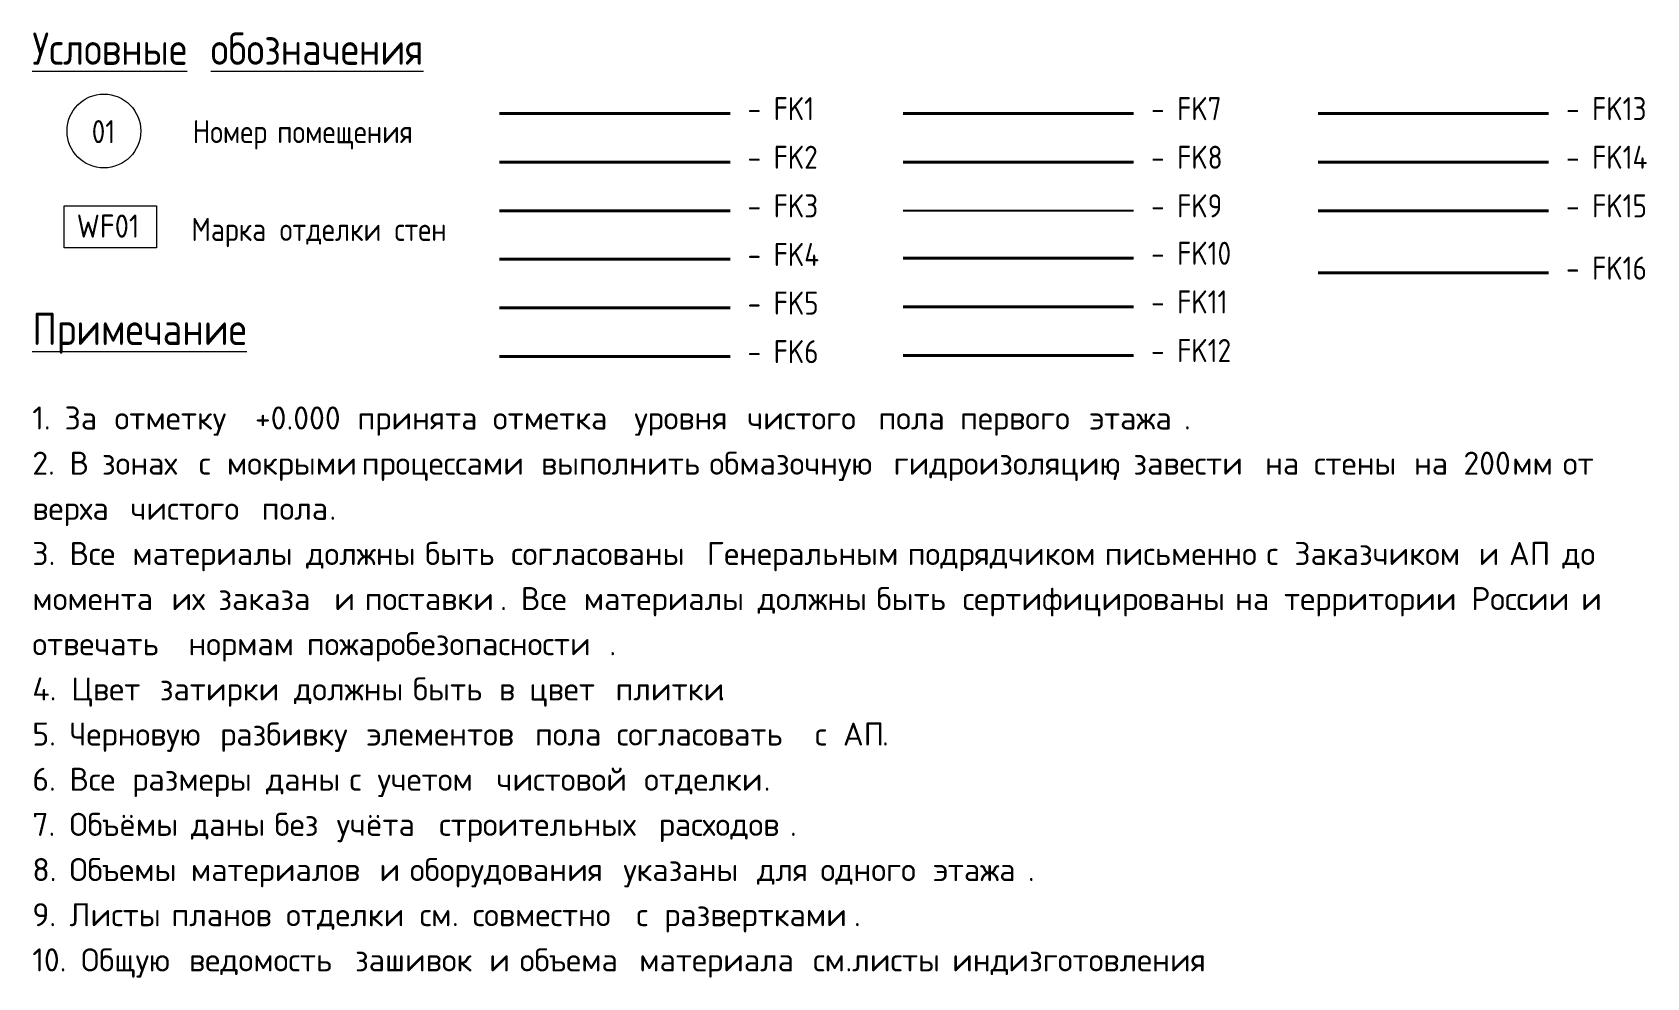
# Model space of a CAD drawing. Header units: millimetres. Extents: x 81469 to 279813, y -8553 to 29000.
# Drawn here: x 130436.3 to 130611.4, y 3562.1 to 3664.6 of the extents above; entities that cross this region are included whole.
import ezdxf

# ---------------------------------------------------------------- set-up
doc = ezdxf.new("R2010")
doc.units = ezdxf.units.MM
for name, color, linetype, lineweight in [('A-DETL', 7, 'Continuous', 9), ('A-DETL-17', 7, 'Continuous', 20), ('A-DETL-4', 7, 'Continuous', 40), ('G-ANNO-TEXT', 7, 'Continuous', 9)]:
    doc.layers.add(name, color=color, linetype=linetype, lineweight=lineweight)
for name, color, linetype, lineweight, true_color in [('A-DETL-10', 7, 'Continuous', 40, 0xff8f59), ('A-DETL-11', 7, 'Continuous', 40, 0x408080), ('A-DETL-12', 7, 'Continuous', 40, 0xc2dce7), ('A-DETL-13', 7, 'Continuous', 40, 0xe8ca86), ('A-DETL-14', 5, 'Continuous', 40, 0x0000ff), ('A-DETL-15', 7, 'Continuous', 40, 0xffd2ff), ('A-DETL-16', 7, 'Continuous', 40, 0xc89191), ('A-DETL-3', 7, 'Continuous', 40, 0x50fe6a), ('A-DETL-5', 7, 'Continuous', 40, 0x85be7e), ('A-DETL-6', 7, 'Continuous', 40, 0xede76b), ('A-DETL-7', 7, 'Continuous', 40, 0xd6bca3), ('A-DETL-8', 7, 'Continuous', 40, 0x7171ff), ('A-DETL-9', 7, 'Continuous', 40, 0xbdf0ee)]:
    doc.layers.add(name, color=color, linetype=linetype, lineweight=lineweight, true_color=true_color)
doc.styles.add('GOST Common_2', font='GOST_Common.ttf', dxfattribs={"width": 0.9, "height": 3.5})
doc.styles.add('GOST Common_3', font='GOST_Common.ttf', dxfattribs={"width": 0.9, "height": 2.5})
doc.styles.add('ISOCPEUR_1', font='isocpeur.ttf', dxfattribs={"width": 0.9, "height": 2.5})
doc.styles.add('ISOCPEUR_2', font='isocpeur.ttf', dxfattribs={"height": 2.5})

msp = doc.modelspace()

# ---------------------------------------------------------------- linework, layer by layer
at = {"layer": 'A-DETL'}
for p, q in [((130439.79, 3645.77), (130449.79, 3645.77)), ((130439.79, 3641.21), (130439.79, 3645.77)), ((130449.79, 3645.77), (130449.79, 3641.21)), ((130449.79, 3641.21), (130439.79, 3641.21))]:
    msp.add_line(p, q, dxfattribs=at)
msp.add_circle((130444.09, 3653.88), 4, dxfattribs=at)
at = {"layer": 'A-DETL-10'}
msp.add_line((130530.75, 3655.77), (130555.75, 3655.77), dxfattribs=at)
at = {"layer": 'A-DETL-11'}
msp.add_line((130530.75, 3650.5), (130555.75, 3650.5), dxfattribs=at)
at = {"layer": 'A-DETL-12'}
msp.add_line((130530.75, 3629.56), (130555.75, 3629.56), dxfattribs=at)
at = {"layer": 'A-DETL-13'}
msp.add_line((130530.75, 3634.83), (130555.75, 3634.83), dxfattribs=at)
at = {"layer": 'A-DETL-14'}
msp.add_line((130575.75, 3655.77), (130600.75, 3655.77), dxfattribs=at)
at = {"layer": 'A-DETL-15'}
msp.add_line((130575.75, 3650.5), (130600.75, 3650.5), dxfattribs=at)
at = {"layer": 'A-DETL-16'}
msp.add_line((130575.75, 3645.24), (130600.75, 3645.24), dxfattribs=at)
at = {"layer": 'A-DETL-17'}
for p, q in [((130530.75, 3645.31), (130555.75, 3645.31)), ((130530.75, 3645.24), (130555.75, 3645.24))]:
    msp.add_line(p, q, dxfattribs=at)
at = {"layer": 'A-DETL-3'}
msp.add_line((130487, 3639.97), (130512, 3639.97), dxfattribs=at)
at = {"layer": 'A-DETL-4'}
for p, q in [((130487, 3655.77), (130512, 3655.77)), ((130575.75, 3638.49), (130600.75, 3638.49))]:
    msp.add_line(p, q, dxfattribs=at)
at = {"layer": 'A-DETL-5'}
msp.add_line((130487, 3650.5), (130512, 3650.5), dxfattribs=at)
at = {"layer": 'A-DETL-6'}
msp.add_line((130487, 3645.24), (130512, 3645.24), dxfattribs=at)
at = {"layer": 'A-DETL-7'}
msp.add_line((130487, 3629.43), (130512, 3629.43), dxfattribs=at)
at = {"layer": 'A-DETL-8'}
msp.add_line((130487, 3634.7), (130512, 3634.7), dxfattribs=at)
at = {"layer": 'A-DETL-9'}
msp.add_line((130530.75, 3640.09), (130555.75, 3640.09), dxfattribs=at)

# ---------------------------------------------------------------- texts
at = {"layer": 'G-ANNO-TEXT', "attachment_point": 1}
for s, insert, char_height, width, style in [('\\LУсловные', (130436.33, 3664.55), 3.5, 22.1506, 'GOST Common_2'), ('\\L\\fGOST Common|b0|i0|c204|p34|;\\W.9;\\L ', (130454.6, 3664.55), 3.5, 1.2987, 'GOST Common_2'), ('\\Lобозначения', (130455.67, 3664.55), 3.5, 30.1595, 'GOST Common_2'), ('- FK1', (130513.89, 3657.55), 2.5, 8.3696, 'GOST Common_3'), ('- FK7', (130557.64, 3657.55), 2.5, 8.9468, 'GOST Common_3'), ('- FK13', (130602.64, 3657.55), 2.5, 10.3177, 'GOST Common_3'), ('01', (130442.77, 3655.06), 2.5, 3.319, 'GOST Common_3'), ('Номер', (130453.72, 3655.06), 2.5, 10.1734, 'GOST Common_3'), ('\\fGOST Common|b0|i0|c204|p34|;\\W.9; ', (130462.11, 3655.06), 2.5, 0.938, 'GOST Common_3'), ('помещения', (130462.88, 3655.06), 2.5, 18.543, 'GOST Common_3'), ('- FK2', (130513.89, 3652.28), 2.5, 8.9468, 'GOST Common_3'), ('- FK8', (130557.64, 3652.28), 2.5, 8.9468, 'GOST Common_3'), ('- FK14', (130602.64, 3652.28), 2.5, 10.5342, 'GOST Common_3'), ('- FK3', (130513.89, 3647.01), 2.5, 8.9468, 'GOST Common_3'), ('- FK9', (130557.64, 3647.01), 2.5, 8.9468, 'GOST Common_3'), ('- FK15', (130602.64, 3647.01), 2.5, 10.3177, 'GOST Common_3'), ('WF01', (130441.14, 3644.82), 2.5, 8.2975, 'ISOCPEUR_1'), ('Марка', (130453.58, 3644.46), 2.5, 10.6785, 'GOST Common_3'), ('\\fGOST Common|b0|i0|c204|p34|;\\W.9; ', (130462.39, 3644.46), 2.5, 0.938, 'GOST Common_3'), ('отделки', (130463.16, 3644.46), 2.5, 14.1418, 'GOST Common_3'), ('\\fGOST Common|b0|i0|c204|p34|;\\W.9; ', (130474.83, 3644.46), 2.5, 0.938, 'GOST Common_3'), ('стен', (130475.61, 3644.46), 2.5, 8.0089, 'GOST Common_3'), ('- FK4', (130513.89, 3641.74), 2.5, 9.1633, 'GOST Common_3'), ('- FK10', (130557.64, 3641.87), 2.5, 10.3177, 'GOST Common_3'), ('- FK16', (130602.64, 3640.26), 2.5, 10.3177, 'GOST Common_3'), ('- FK5', (130513.89, 3636.47), 2.5, 8.9468, 'GOST Common_3'), ('- FK11', (130557.64, 3636.6), 2.5, 9.7405, 'GOST Common_3'), ('\\LПримечание', (130436.33, 3634.18), 3.5, 28.5, 'GOST Common_2'), ('- FK6', (130513.89, 3631.21), 2.5, 8.9468, 'GOST Common_3'), ('- FK12', (130557.64, 3631.33), 2.5, 10.3177, 'GOST Common_3'), ('1. ', (130436.33, 3624.02), 2.5, 4.2489, 'ISOCPEUR_2'), ('За', (130439.83, 3624.02), 2.5, 4.73, 'ISOCPEUR_2'), ('\\fISOCPEUR|b0|i0|c204|p34|; ', (130443.73, 3624.02), 2.5, 1.8439, 'ISOCPEUR_2'), (' +0.000 ', (130458.88, 3624.02), 2.5, 15.3924, 'ISOCPEUR_2'), ('\\fISOCPEUR|b0|i0|c204|p34|; ', (130484.74, 3624.02), 2.5, 1.8439, 'ISOCPEUR_2'), ('\\fISOCPEUR|b0|i0|c204|p34|; ', (130500.09, 3624.02), 2.5, 1.8439, 'ISOCPEUR_2'), ('\\fISOCPEUR|b0|i0|c204|p34|; ', (130512.33, 3624.02), 2.5, 1.8439, 'ISOCPEUR_2'), ('\\fISOCPEUR|b0|i0|c204|p34|; ', (130526.55, 3624.02), 2.5, 1.8439, 'ISOCPEUR_2'), ('\\fISOCPEUR|b0|i0|c204|p34|; ', (130535.41, 3624.02), 2.5, 1.8439, 'ISOCPEUR_2'), ('\\fISOCPEUR|b0|i0|c204|p34|; ', (130549.43, 3624.02), 2.5, 1.8439, 'ISOCPEUR_2'), ('отметку', (130445.25, 3624.02), 2.5, 16.5148, 'ISOCPEUR_2'), ('принята', (130471.58, 3624.02), 2.5, 15.9536, 'ISOCPEUR_2'), ('отметка', (130486.27, 3624.02), 2.5, 16.7553, 'ISOCPEUR_2'), ('уровня', (130501.61, 3624.02), 2.5, 12.9873, 'ISOCPEUR_2'), ('чистого', (130513.85, 3624.02), 2.5, 15.3924, 'ISOCPEUR_2'), ('пола', (130528.07, 3624.02), 2.5, 8.8987, 'ISOCPEUR_2'), ('первого', (130536.93, 3624.02), 2.5, 15.1519, 'ISOCPEUR_2'), ('этажа', (130550.96, 3624.02), 2.5, 12.4262, 'ISOCPEUR_2'), ('\\fISOCPEUR|b0|i0|c204|p34|;.', (130561.21, 3624.02), 2.5, 0.8819, 'ISOCPEUR_2'), ('2. ', (130436.33, 3619.12), 2.5, 4.8903, 'ISOCPEUR_2'), ('\\fISOCPEUR|b0|i0|c204|p34|;В', (130440.36, 3619.12), 2.5, 2.4051, 'ISOCPEUR_2'), ('\\fISOCPEUR|b0|i0|c204|p34|; ', (130442.34, 3619.12), 2.5, 1.8439, 'ISOCPEUR_2'), ('зонах', (130443.87, 3619.12), 2.5, 10.903, 'ISOCPEUR_2'), ('\\fISOCPEUR|b0|i0|c204|p34|; ', (130452.86, 3619.12), 2.5, 1.8439, 'ISOCPEUR_2'), ('\\fISOCPEUR|b0|i0|c204|p34|; ', (130455.9, 3619.12), 2.5, 1.8439, 'ISOCPEUR_2'), ('\\fISOCPEUR|b0|i0|c204|p34|; ', (130470.52, 3619.12), 2.5, 1.8439, 'ISOCPEUR_2'), ('\\fISOCPEUR|b0|i0|c204|p34|; ', (130489.97, 3619.12), 2.5, 1.8439, 'ISOCPEUR_2'), ('\\fISOCPEUR|b0|i0|c204|p34|; ', (130508.23, 3619.12), 2.5, 1.8439, 'ISOCPEUR_2'), ('обмазочную', (130509.75, 3619.12), 2.5, 22.3671, 'ISOCPEUR_2'), ('\\fISOCPEUR|b0|i0|c204|p34|; ', (130528.2, 3619.12), 2.5, 1.8439, 'ISOCPEUR_2'), ('гидроизоляцию', (130529.72, 3619.12), 2.5, 28.6202, 'ISOCPEUR_2'), ('завести', (130555.72, 3619.12), 2.5, 15.4726, 'ISOCPEUR_2'), ('\\fISOCPEUR|b0|i0|c204|p34|; ', (130568.48, 3619.12), 2.5, 1.8439, 'ISOCPEUR_2'), ('\\fISOCPEUR|b0|i0|c204|p34|; ', (130573.78, 3619.12), 2.5, 1.8439, 'ISOCPEUR_2'), ('\\fISOCPEUR|b0|i0|c204|p34|; ', (130584.62, 3619.12), 2.5, 1.8439, 'ISOCPEUR_2'), (' 200', (130589.92, 3619.12), 2.5, 8.3375, 'ISOCPEUR_2'), ('\\fISOCPEUR|b0|i0|c204|p34|; ', (130600.76, 3619.12), 2.5, 1.8439, 'ISOCPEUR_2'), ('\\fISOCPEUR|b0|i0|c204|p34|; ', (130606.32, 3619.12), 2.5, 1.8439, 'ISOCPEUR_2'), ('\\fISOCPEUR|b0|i0|c204|p34|;с', (130454.38, 3619.12), 2.5, 1.8439, 'ISOCPEUR_2'), ('мокрыми', (130457.43, 3619.12), 2.5, 15.8734, 'ISOCPEUR_2'), ('процессами', (130472.04, 3619.12), 2.5, 21.7257, 'ISOCPEUR_2'), ('выполнить', (130491.49, 3619.12), 2.5, 20.2827, 'ISOCPEUR_2'), (', ', (130553.34, 3619.12), 2.5, 2.8861, 'ISOCPEUR_2'), ('на', (130570.01, 3619.12), 2.5, 4.5696, 'ISOCPEUR_2'), ('стены', (130575.3, 3619.12), 2.5, 11.3038, 'ISOCPEUR_2'), ('на', (130586.15, 3619.12), 2.5, 4.5696, 'ISOCPEUR_2'), ('мм', (130596.8, 3619.12), 2.5, 4.8101, 'ISOCPEUR_2'), ('от', (130602.29, 3619.12), 2.5, 4.8903, 'ISOCPEUR_2'), ('верха', (130436.33, 3614.23), 2.5, 11.0633, 'ISOCPEUR_2'), ('\\fISOCPEUR|b0|i0|c204|p34|; ', (130445.45, 3614.23), 2.5, 1.8439, 'ISOCPEUR_2'), ('чистого', (130446.97, 3614.23), 2.5, 15.3924, 'ISOCPEUR_2'), ('\\fISOCPEUR|b0|i0|c204|p34|; ', (130459.67, 3614.23), 2.5, 1.8439, 'ISOCPEUR_2'), ('пола', (130461.2, 3614.23), 2.5, 8.8987, 'ISOCPEUR_2'), ('\\fISOCPEUR|b0|i0|c204|p34|;.', (130468.54, 3614.23), 2.5, 0.8819, 'ISOCPEUR_2'), ('3. ', (130436.33, 3609.33), 2.5, 4.8903, 'ISOCPEUR_2'), ('Все', (130440.36, 3609.33), 2.5, 6.4135, 'ISOCPEUR_2'), ('\\fISOCPEUR|b0|i0|c204|p34|; ', (130445.65, 3609.33), 2.5, 1.8439, 'ISOCPEUR_2'), ('материалы', (130447.17, 3609.33), 2.5, 21.0042, 'ISOCPEUR_2'), ('\\fISOCPEUR|b0|i0|c204|p34|; ', (130464.5, 3609.33), 2.5, 1.8439, 'ISOCPEUR_2'), ('должны', (130466.02, 3609.33), 2.5, 13.789, 'ISOCPEUR_2'), ('\\fISOCPEUR|b0|i0|c204|p34|; ', (130477.4, 3609.33), 2.5, 1.8439, 'ISOCPEUR_2'), ('быть', (130478.92, 3609.33), 2.5, 9.4599, 'ISOCPEUR_2'), ('\\fISOCPEUR|b0|i0|c204|p34|; ', (130486.73, 3609.33), 2.5, 1.8439, 'ISOCPEUR_2'), ('согласованы', (130488.25, 3609.33), 2.5, 23.8903, 'ISOCPEUR_2'), ('\\fISOCPEUR|b0|i0|c204|p34|; ', (130507.96, 3609.33), 2.5, 1.8439, 'ISOCPEUR_2'), ('Генеральным', (130509.48, 3609.33), 2.5, 24.5316, 'ISOCPEUR_2'), ('\\fISOCPEUR|b0|i0|c204|p34|; ', (130529.72, 3609.33), 2.5, 1.8439, 'ISOCPEUR_2'), ('подрядчиком', (130531.24, 3609.33), 2.5, 24.0506, 'ISOCPEUR_2'), ('\\fISOCPEUR|b0|i0|c204|p34|; ', (130551.09, 3609.33), 2.5, 1.8439, 'ISOCPEUR_2'), ('письменно', (130552.61, 3609.33), 2.5, 19.4008, 'ISOCPEUR_2'), ('\\fISOCPEUR|b0|i0|c204|p34|; ', (130568.62, 3609.33), 2.5, 1.8439, 'ISOCPEUR_2'), ('\\fISOCPEUR|b0|i0|c204|p34|;с', (130570.14, 3609.33), 2.5, 1.8439, 'ISOCPEUR_2'), ('\\fISOCPEUR|b0|i0|c204|p34|; ', (130571.66, 3609.33), 2.5, 1.8439, 'ISOCPEUR_2'), ('Заказчиком', (130573.18, 3609.33), 2.5, 22.3671, 'ISOCPEUR_2'), ('\\fISOCPEUR|b0|i0|c204|p34|; ', (130591.64, 3609.33), 2.5, 1.8439, 'ISOCPEUR_2'), ('\\fISOCPEUR|b0|i0|c204|p34|;и', (130593.16, 3609.33), 2.5, 2.1646, 'ISOCPEUR_2'), ('\\fISOCPEUR|b0|i0|c204|p34|; ', (130594.94, 3609.33), 2.5, 1.8439, 'ISOCPEUR_2'), ('АП', (130596.46, 3609.33), 2.5, 5.1308, 'ISOCPEUR_2'), ('\\fISOCPEUR|b0|i0|c204|p34|; ', (130600.7, 3609.33), 2.5, 1.8439, 'ISOCPEUR_2'), ('до', (130602.22, 3609.33), 2.5, 4.3291, 'ISOCPEUR_2'), ('\\fISOCPEUR|b0|i0|c204|p34|; ', (130605.79, 3609.33), 2.5, 1.8439, 'ISOCPEUR_2'), ('момента', (130436.33, 3604.44), 2.5, 16.4346, 'ISOCPEUR_2'), ('\\fISOCPEUR|b0|i0|c204|p34|; ', (130449.89, 3604.44), 2.5, 1.8439, 'ISOCPEUR_2'), ('их', (130451.41, 3604.44), 2.5, 4.3291, 'ISOCPEUR_2'), ('\\fISOCPEUR|b0|i0|c204|p34|; ', (130454.98, 3604.44), 2.5, 1.8439, 'ISOCPEUR_2'), ('заказа', (130456.5, 3604.44), 2.5, 13.3882, 'ISOCPEUR_2'), ('\\fISOCPEUR|b0|i0|c204|p34|; ', (130467.55, 3604.44), 2.5, 1.8439, 'ISOCPEUR_2'), ('\\fISOCPEUR|b0|i0|c204|p34|;и', (130469.07, 3604.44), 2.5, 2.1646, 'ISOCPEUR_2'), ('\\fISOCPEUR|b0|i0|c204|p34|; ', (130470.85, 3604.44), 2.5, 1.8439, 'ISOCPEUR_2'), ('поставки', (130472.37, 3604.44), 2.5, 17.7975, 'ISOCPEUR_2'), ('Все', (130489.31, 3604.44), 2.5, 6.4135, 'ISOCPEUR_2'), ('\\fISOCPEUR|b0|i0|c204|p34|; ', (130494.6, 3604.44), 2.5, 1.8439, 'ISOCPEUR_2'), ('материалы', (130496.12, 3604.44), 2.5, 21.0042, 'ISOCPEUR_2'), ('\\fISOCPEUR|b0|i0|c204|p34|; ', (130513.45, 3604.44), 2.5, 1.8439, 'ISOCPEUR_2'), ('должны', (130514.97, 3604.44), 2.5, 13.789, 'ISOCPEUR_2'), ('\\fISOCPEUR|b0|i0|c204|p34|; ', (130526.35, 3604.44), 2.5, 1.8439, 'ISOCPEUR_2'), ('быть', (130527.87, 3604.44), 2.5, 9.4599, 'ISOCPEUR_2'), ('\\fISOCPEUR|b0|i0|c204|p34|; ', (130535.68, 3604.44), 2.5, 1.8439, 'ISOCPEUR_2'), ('сертифицированы', (130537.2, 3604.44), 2.5, 33.9915, 'ISOCPEUR_2'), ('\\fISOCPEUR|b0|i0|c204|p34|; ', (130565.24, 3604.44), 2.5, 1.8439, 'ISOCPEUR_2'), ('на', (130566.76, 3604.44), 2.5, 4.5696, 'ISOCPEUR_2'), ('\\fISOCPEUR|b0|i0|c204|p34|; ', (130570.54, 3604.44), 2.5, 1.8439, 'ISOCPEUR_2'), ('территории', (130572.06, 3604.44), 2.5, 22.7679, 'ISOCPEUR_2'), ('\\fISOCPEUR|b0|i0|c204|p34|; ', (130590.84, 3604.44), 2.5, 1.8439, 'ISOCPEUR_2'), ('России', (130592.36, 3604.44), 2.5, 12.5865, 'ISOCPEUR_2'), ('\\fISOCPEUR|b0|i0|c204|p34|; ', (130602.75, 3604.44), 2.5, 1.8439, 'ISOCPEUR_2'), ('\\fISOCPEUR|b0|i0|c204|p34|;и', (130604.27, 3604.44), 2.5, 2.1646, 'ISOCPEUR_2'), ('\\fISOCPEUR|b0|i0|c204|p34|; ', (130606.06, 3604.44), 2.5, 1.8439, 'ISOCPEUR_2'), ('. ', (130487.06, 3604.44), 2.5, 2.7257, 'ISOCPEUR_2'), ('\\fISOCPEUR|b0|i0|c204|p34|; ', (130451.74, 3599.55), 2.5, 1.8439, 'ISOCPEUR_2'), ('\\fISOCPEUR|b0|i0|c204|p34|; ', (130464.57, 3599.55), 2.5, 1.8439, 'ISOCPEUR_2'), ('пожаробезопасности', (130466.09, 3599.55), 2.5, 39.7637, 'ISOCPEUR_2'), ('отвечать', (130436.33, 3599.55), 2.5, 18.6793, 'ISOCPEUR_2'), ('нормам', (130453.26, 3599.55), 2.5, 13.7089, 'ISOCPEUR_2'), ('\\fISOCPEUR|b0|i0|c204|p34|;.', (130498.9, 3599.55), 2.5, 0.8819, 'ISOCPEUR_2'), ('4. ', (130436.33, 3594.65), 2.5, 5.1308, 'ISOCPEUR_2'), ('Цвет', (130440.56, 3594.65), 2.5, 9.7806, 'ISOCPEUR_2'), ('\\fISOCPEUR|b0|i0|c204|p34|; ', (130448.63, 3594.65), 2.5, 1.8439, 'ISOCPEUR_2'), ('затирки', (130450.15, 3594.65), 2.5, 15.7932, 'ISOCPEUR_2'), ('\\fISOCPEUR|b0|i0|c204|p34|; ', (130463.18, 3594.65), 2.5, 1.8439, 'ISOCPEUR_2'), ('\\fISOCPEUR|b0|i0|c204|p34|; ', (130476.08, 3594.65), 2.5, 1.8439, 'ISOCPEUR_2'), ('быть', (130477.6, 3594.65), 2.5, 9.4599, 'ISOCPEUR_2'), ('\\fISOCPEUR|b0|i0|c204|p34|; ', (130485.41, 3594.65), 2.5, 1.8439, 'ISOCPEUR_2'), ('\\fISOCPEUR|b0|i0|c204|p34|; ', (130488.71, 3594.65), 2.5, 1.8439, 'ISOCPEUR_2'), ('\\fISOCPEUR|b0|i0|c204|p34|; ', (130498.04, 3594.65), 2.5, 1.8439, 'ISOCPEUR_2'), ('должны', (130464.7, 3594.65), 2.5, 13.789, 'ISOCPEUR_2'), ('\\fISOCPEUR|b0|i0|c204|p34|;в', (130486.93, 3594.65), 2.5, 2.1646, 'ISOCPEUR_2'), ('цвет', (130490.23, 3594.65), 2.5, 9.4599, 'ISOCPEUR_2'), ('плитки', (130499.56, 3594.65), 2.5, 13.5485, 'ISOCPEUR_2'), ('\\fISOCPEUR|b0|i0|c204|p34|;.', (130510.74, 3594.65), 2.5, 0.8819, 'ISOCPEUR_2'), ('5. ', (130436.33, 3589.76), 2.5, 4.8903, 'ISOCPEUR_2'), ('Черновую', (130440.36, 3589.76), 2.5, 17.9578, 'ISOCPEUR_2'), ('\\fISOCPEUR|b0|i0|c204|p34|; ', (130455.18, 3589.76), 2.5, 1.8439, 'ISOCPEUR_2'), ('разбивку', (130456.7, 3589.76), 2.5, 17.3966, 'ISOCPEUR_2'), ('\\fISOCPEUR|b0|i0|c204|p34|; ', (130471.05, 3589.76), 2.5, 1.8439, 'ISOCPEUR_2'), ('элементов', (130472.57, 3589.76), 2.5, 20.2827, 'ISOCPEUR_2'), ('\\fISOCPEUR|b0|i0|c204|p34|; ', (130489.31, 3589.76), 2.5, 1.8439, 'ISOCPEUR_2'), ('пола', (130490.83, 3589.76), 2.5, 8.8987, 'ISOCPEUR_2'), ('\\fISOCPEUR|b0|i0|c204|p34|; ', (130498.17, 3589.76), 2.5, 1.8439, 'ISOCPEUR_2'), ('согласовать', (130499.69, 3589.76), 2.5, 24.211, 'ISOCPEUR_2'), ('\\fISOCPEUR|b0|i0|c204|p34|; ', (130519.67, 3589.76), 2.5, 1.8439, 'ISOCPEUR_2'), ('\\fISOCPEUR|b0|i0|c204|p34|;с', (130521.19, 3589.76), 2.5, 1.8439, 'ISOCPEUR_2'), ('\\fISOCPEUR|b0|i0|c204|p34|; ', (130522.71, 3589.76), 2.5, 1.8439, 'ISOCPEUR_2'), ('АП', (130524.23, 3589.76), 2.5, 5.1308, 'ISOCPEUR_2'), ('\\fISOCPEUR|b0|i0|c204|p34|;.', (130528.47, 3589.76), 2.5, 0.8819, 'ISOCPEUR_2'), ('6. ', (130436.33, 3584.86), 2.5, 4.8903, 'ISOCPEUR_2'), ('Все', (130440.36, 3584.86), 2.5, 6.4135, 'ISOCPEUR_2'), ('\\fISOCPEUR|b0|i0|c204|p34|; ', (130445.65, 3584.86), 2.5, 1.8439, 'ISOCPEUR_2'), ('размеры', (130447.17, 3584.86), 2.5, 15.7131, 'ISOCPEUR_2'), ('\\fISOCPEUR|b0|i0|c204|p34|; ', (130460.14, 3584.86), 2.5, 1.8439, 'ISOCPEUR_2'), ('даны', (130461.66, 3584.86), 2.5, 9.1392, 'ISOCPEUR_2'), ('\\fISOCPEUR|b0|i0|c204|p34|; ', (130469.2, 3584.86), 2.5, 1.8439, 'ISOCPEUR_2'), ('\\fISOCPEUR|b0|i0|c204|p34|;с', (130470.72, 3584.86), 2.5, 1.8439, 'ISOCPEUR_2'), ('\\fISOCPEUR|b0|i0|c204|p34|; ', (130472.24, 3584.86), 2.5, 1.8439, 'ISOCPEUR_2'), ('учетом', (130473.76, 3584.86), 2.5, 13.789, 'ISOCPEUR_2'), ('\\fISOCPEUR|b0|i0|c204|p34|; ', (130485.14, 3584.86), 2.5, 1.8439, 'ISOCPEUR_2'), ('чистовой', (130486.66, 3584.86), 2.5, 17.557, 'ISOCPEUR_2'), ('\\fISOCPEUR|b0|i0|c204|p34|; ', (130501.15, 3584.86), 2.5, 1.8439, 'ISOCPEUR_2'), ('отделки', (130502.67, 3584.86), 2.5, 15.7131, 'ISOCPEUR_2'), ('\\fISOCPEUR|b0|i0|c204|p34|;.', (130515.63, 3584.86), 2.5, 0.8819, 'ISOCPEUR_2'), ('7. ', (130436.33, 3579.97), 2.5, 4.8903, 'ISOCPEUR_2'), ('Объёмы', (130440.36, 3579.97), 2.5, 14.1097, 'ISOCPEUR_2'), ('\\fISOCPEUR|b0|i0|c204|p34|; ', (130452, 3579.97), 2.5, 1.8439, 'ISOCPEUR_2'), ('даны', (130453.52, 3579.97), 2.5, 9.1392, 'ISOCPEUR_2'), ('\\fISOCPEUR|b0|i0|c204|p34|; ', (130461.06, 3579.97), 2.5, 1.8439, 'ISOCPEUR_2'), ('без', (130462.59, 3579.97), 2.5, 6.3333, 'ISOCPEUR_2'), ('\\fISOCPEUR|b0|i0|c204|p34|; ', (130467.81, 3579.97), 2.5, 1.8439, 'ISOCPEUR_2'), ('учёта', (130469.33, 3579.97), 2.5, 11.6245, 'ISOCPEUR_2'), ('\\fISOCPEUR|b0|i0|c204|p34|; ', (130478.92, 3579.97), 2.5, 1.8439, 'ISOCPEUR_2'), ('строительных', (130480.44, 3579.97), 2.5, 27.0169, 'ISOCPEUR_2'), ('\\fISOCPEUR|b0|i0|c204|p34|; ', (130502.74, 3579.97), 2.5, 1.8439, 'ISOCPEUR_2'), ('расходов', (130504.26, 3579.97), 2.5, 17.2363, 'ISOCPEUR_2'), ('\\fISOCPEUR|b0|i0|c204|p34|;.', (130518.48, 3579.97), 2.5, 0.8819, 'ISOCPEUR_2'), ('8. ', (130436.33, 3575.07), 2.5, 4.8903, 'ISOCPEUR_2'), ('Объемы', (130440.36, 3575.07), 2.5, 14.1097, 'ISOCPEUR_2'), ('\\fISOCPEUR|b0|i0|c204|p34|; ', (130452, 3575.07), 2.5, 1.8439, 'ISOCPEUR_2'), ('\\fISOCPEUR|b0|i0|c204|p34|; ', (130472.44, 3575.07), 2.5, 1.8439, 'ISOCPEUR_2'), ('\\fISOCPEUR|b0|i0|c204|p34|; ', (130475.75, 3575.07), 2.5, 1.8439, 'ISOCPEUR_2'), ('оборудования', (130477.27, 3575.07), 2.5, 26.2152, 'ISOCPEUR_2'), ('\\fISOCPEUR|b0|i0|c204|p34|; ', (130498.9, 3575.07), 2.5, 1.8439, 'ISOCPEUR_2'), ('\\fISOCPEUR|b0|i0|c204|p34|; ', (130513.39, 3575.07), 2.5, 1.8439, 'ISOCPEUR_2'), ('\\fISOCPEUR|b0|i0|c204|p34|; ', (130520.26, 3575.07), 2.5, 1.8439, 'ISOCPEUR_2'), ('\\fISOCPEUR|b0|i0|c204|p34|; ', (130532.5, 3575.07), 2.5, 1.8439, 'ISOCPEUR_2'), ('материалов', (130453.52, 3575.07), 2.5, 22.9283, 'ISOCPEUR_2'), ('\\fISOCPEUR|b0|i0|c204|p34|;и', (130473.96, 3575.07), 2.5, 2.1646, 'ISOCPEUR_2'), ('указаны', (130500.42, 3575.07), 2.5, 15.7131, 'ISOCPEUR_2'), ('для', (130514.91, 3575.07), 2.5, 6.4937, 'ISOCPEUR_2'), ('одного', (130521.79, 3575.07), 2.5, 12.9873, 'ISOCPEUR_2'), ('этажа', (130534.02, 3575.07), 2.5, 12.4262, 'ISOCPEUR_2'), ('\\fISOCPEUR|b0|i0|c204|p34|;.', (130544.28, 3575.07), 2.5, 0.8819, 'ISOCPEUR_2'), ('9. ', (130436.33, 3570.18), 2.5, 4.8903, 'ISOCPEUR_2'), ('Листы', (130440.36, 3570.18), 2.5, 11.5443, 'ISOCPEUR_2'), ('\\fISOCPEUR|b0|i0|c204|p34|; ', (130449.89, 3570.18), 2.5, 1.8439, 'ISOCPEUR_2'), ('\\fISOCPEUR|b0|i0|c204|p34|; ', (130462.32, 3570.18), 2.5, 1.8439, 'ISOCPEUR_2'), ('\\fISOCPEUR|b0|i0|c204|p34|; ', (130476.81, 3570.18), 2.5, 1.8439, 'ISOCPEUR_2'), ('\\fISOCPEUR|b0|i0|c204|p34|; ', (130500.29, 3570.18), 2.5, 1.8439, 'ISOCPEUR_2'), ('\\fISOCPEUR|b0|i0|c204|p34|; ', (130503.33, 3570.18), 2.5, 1.8439, 'ISOCPEUR_2'), ('развертками', (130504.85, 3570.18), 2.5, 24.9325, 'ISOCPEUR_2'), ('планов', (130451.41, 3570.18), 2.5, 13.2278, 'ISOCPEUR_2'), ('отделки', (130463.84, 3570.18), 2.5, 15.7131, 'ISOCPEUR_2'), ('см', (130478.33, 3570.18), 2.5, 4.2489, 'ISOCPEUR_2'), ('. ', (130481.83, 3570.18), 2.5, 2.7257, 'ISOCPEUR_2'), ('совместно', (130484.08, 3570.18), 2.5, 19.6413, 'ISOCPEUR_2'), ('\\fISOCPEUR|b0|i0|c204|p34|;с', (130501.81, 3570.18), 2.5, 1.8439, 'ISOCPEUR_2'), ('\\fISOCPEUR|b0|i0|c204|p34|;.', (130525.42, 3570.18), 2.5, 0.8819, 'ISOCPEUR_2'), ('10. ', (130436.33, 3565.28), 2.5, 6.4135, 'ISOCPEUR_2'), ('Общую', (130441.62, 3565.28), 2.5, 12.346, 'ISOCPEUR_2'), ('\\fISOCPEUR|b0|i0|c204|p34|; ', (130451.8, 3565.28), 2.5, 1.8439, 'ISOCPEUR_2'), ('ведомость', (130453.32, 3565.28), 2.5, 19.962, 'ISOCPEUR_2'), ('\\fISOCPEUR|b0|i0|c204|p34|; ', (130469.8, 3565.28), 2.5, 1.8439, 'ISOCPEUR_2'), ('зашивок', (130471.32, 3565.28), 2.5, 15.7932, 'ISOCPEUR_2'), ('\\fISOCPEUR|b0|i0|c204|p34|; ', (130484.35, 3565.28), 2.5, 1.8439, 'ISOCPEUR_2'), ('\\fISOCPEUR|b0|i0|c204|p34|;и', (130485.87, 3565.28), 2.5, 2.1646, 'ISOCPEUR_2'), ('\\fISOCPEUR|b0|i0|c204|p34|; ', (130487.65, 3565.28), 2.5, 1.8439, 'ISOCPEUR_2'), ('объема', (130489.18, 3565.28), 2.5, 13.8692, 'ISOCPEUR_2'), ('\\fISOCPEUR|b0|i0|c204|p34|; ', (130500.62, 3565.28), 2.5, 1.8439, 'ISOCPEUR_2'), ('материала', (130502.14, 3565.28), 2.5, 21.0042, 'ISOCPEUR_2'), ('\\fISOCPEUR|b0|i0|c204|p34|; ', (130519.47, 3565.28), 2.5, 1.8439, 'ISOCPEUR_2'), ('см', (130520.99, 3565.28), 2.5, 4.2489, 'ISOCPEUR_2'), ('листы', (130525.23, 3565.28), 2.5, 11.3038, 'ISOCPEUR_2'), ('\\fISOCPEUR|b0|i0|c204|p34|; ', (130534.55, 3565.28), 2.5, 1.8439, 'ISOCPEUR_2'), ('инд', (130536.07, 3565.28), 2.5, 6.4937, 'ISOCPEUR_2'), ('изготовления', (130542.16, 3565.28), 2.5, 26.3755, 'ISOCPEUR_2'), ('\\fISOCPEUR|b0|i0|c204|p34|;.', (130524.5, 3565.28), 2.5, 0.8819, 'ISOCPEUR_2'), ('\\fISOCPEUR|b0|i0|c204|p34|;.', (130541.43, 3565.28), 2.5, 0.8819, 'ISOCPEUR_2')]:
    msp.add_mtext(s, dxfattribs=dict(at, insert=insert, char_height=char_height, width=width, style=style))

doc.saveas('drawing.dxf')
